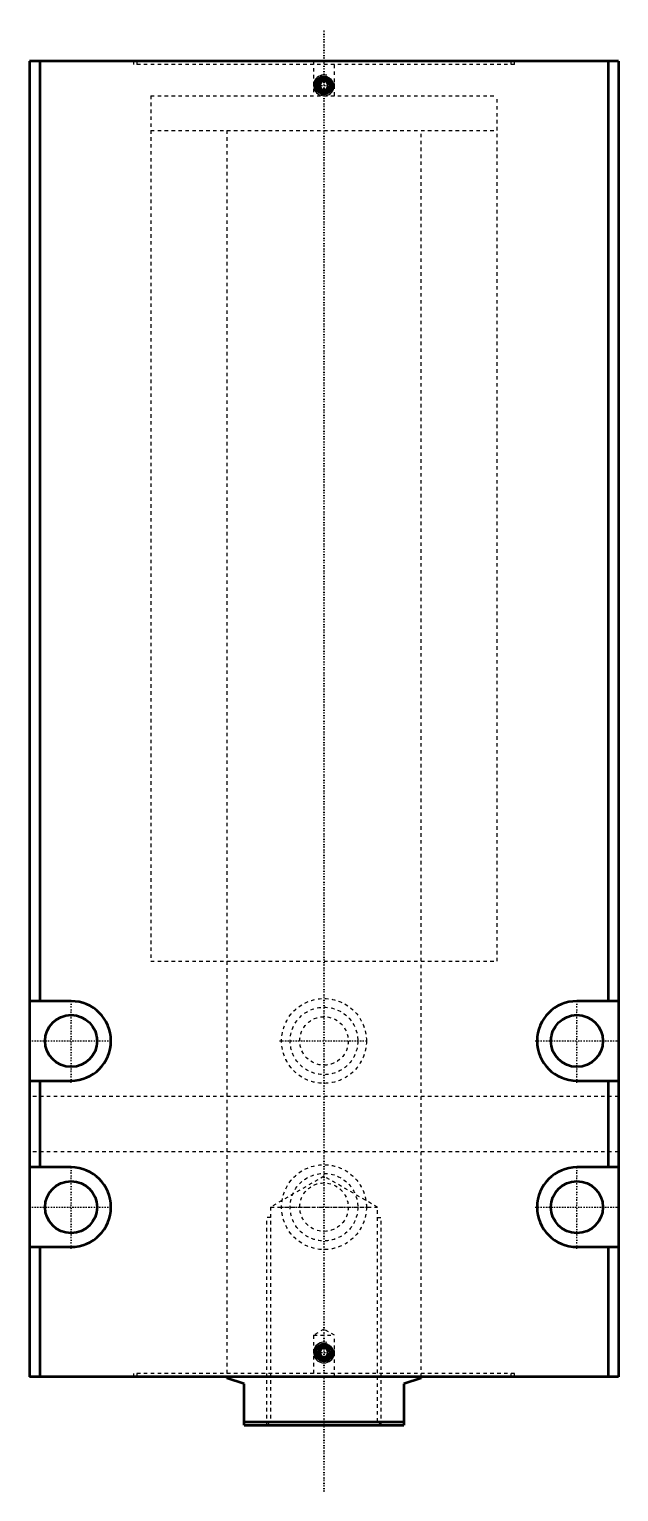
# Model space of a CAD drawing. Header units: millimetres. Extents: x -85 to 85, y -33 to 389.
import ezdxf

# ---------------------------------------------------------------- set-up
doc = ezdxf.new("R2010")
doc.units = ezdxf.units.MM
doc.linetypes.add('Center', pattern=[1.5, 0.45, -0.5, 0.05, -0.5])
doc.linetypes.add('Dashed', pattern=[2, 1, -1])
for name, color, linetype, lineweight in [('2d ConnectionPoints', 7, 'Continuous', 50), ('AM_0', 7, 'Continuous', 50), ('AM_5', 3, 'Continuous', 25), ('AM_7', 7, 'Center', 25), ('AM_9', 6, 'Dashed', 25)]:
    doc.layers.add(name, color=color, linetype=linetype, lineweight=lineweight)

# ---------------------------------------------------------------- blocks, each defined once
blk = doc.blocks.new('1_JECX_MF_INLA_100_240_0_rod__0_in_JECX_MF_160_J_INLA_100_240_0__4')
at = {"layer": 'AM_0'}
for p, q in [((-28, 0), (-28, -0.38)), ((28, -0.38), (28, 0)), ((-23, -2), (-28, -0.38)), ((-23, -14), (-23, -2)), ((28, -0.38), (23, -2)), ((23, -2), (23, -14)), ((-23, -13), (23, -13)), ((-23, -14), (23, -14))]:
    blk.add_line(p, q, dxfattribs=at)
at = {"layer": 'AM_5', "linetype": 'Dashed'}
for p, q in [((-16.5, -14), (-16.5, 46)), ((-15.42, 46), (-16.5, 46)), ((15.42, 46), (16.5, 46)), ((16.5, -14), (16.5, 46))]:
    blk.add_line(p, q, dxfattribs=at)
at = {"layer": 'AM_7'}
blk.add_line((0, -33.2), (0, 389.2), dxfattribs=at)
at = {"layer": 'AM_9'}
for p, q in [((-50, 370), (50, 370)), ((-50, 370), (-50, 360)), ((50, 360), (50, 370)), ((-50, 360), (50, 360)), ((-28, 360), (-28, 0)), ((28, 0), (28, 360)), ((0, 57.9), (-15.42, 49)), ((15.42, 49), (0, 57.9)), ((-15.42, 49), (15.42, 49)), ((-15.42, 49), (-15.42, -12.92)), ((15.42, -12.92), (15.42, 49)), ((-15.42, -12.92), (-16.5, -14)), ((-15.42, -12.92), (15.42, -12.92)), ((16.5, -14), (15.42, -12.92))]:
    blk.add_line(p, q, dxfattribs=at)
blk = doc.blocks.new('2_JECX_MF_EXLA_100_240_0_body__0_in_JECX_MF_160_J_INLA_100_240_0__4')
at = {"layer": 'AM_0'}
for p, q in [((-85, 380), (-85, 0)), ((85, 380), (-85, 380)), ((-82, 380), (-82, 108.5)), ((82, 380), (82, 108.5)), ((85, 380), (85, 0)), ((-0.72, 374.25), (-1.44, 373)), ((-1.44, 373), (-0.72, 371.75)), ((0.72, 374.25), (-0.72, 374.25)), ((-0.72, 371.75), (0.72, 371.75)), ((1.44, 373), (0.72, 374.25)), ((0.72, 371.75), (1.44, 373)), ((-73, 108.5), (-85, 108.5)), ((85, 108.5), (73, 108.5)), ((-85, 85.5), (-73, 85.5)), ((-82, 85.5), (-82, 60.5)), ((73, 85.5), (85, 85.5)), ((82, 85.5), (82, 60.5)), ((-73, 60.5), (-85, 60.5)), ((85, 60.5), (73, 60.5)), ((-85, 37.5), (-73, 37.5)), ((-82, 37.5), (-82, 0)), ((73, 37.5), (85, 37.5)), ((82, 37.5), (82, 0)), ((-0.72, 8.25), (-1.44, 7)), ((-1.44, 7), (-0.72, 5.75)), ((0.72, 8.25), (-0.72, 8.25)), ((-0.72, 5.75), (0.72, 5.75)), ((1.44, 7), (0.72, 8.25)), ((0.72, 5.75), (1.44, 7)), ((85, 0), (-85, 0))]:
    blk.add_line(p, q, dxfattribs=at)
for centre, radius in [((0, 373), 2.46), ((0, 373), 2.4), ((0, 373), 1.9), ((-73, 97), 7.5), ((73, 97), 7.5), ((-73, 49), 7.5), ((73, 49), 7.5), ((0, 7), 2.46), ((0, 7), 2.4), ((0, 7), 1.9)]:
    blk.add_circle(centre, radius, dxfattribs=at)
for centre, start, end in [((-73, 97), 270, 90), ((73, 97), 90, 270), ((-73, 49), 270, 90), ((73, 49), 90, 270)]:
    blk.add_arc(centre, 11.5, start, end, dxfattribs=at)
at = {"layer": 'AM_5'}
for centre in [(0, 373), (0, 7)]:
    blk.add_arc(centre, 3, 75, 15, dxfattribs=at)
at = {"layer": 'AM_7'}
for p, q in [((-3.15, 373), (3.15, 373)), ((-73, 84.93), (-73, 109.08)), ((73, 84.93), (73, 109.08)), ((-85.08, 97), (-60.93, 97)), ((-12.86, 97), (12.86, 97)), ((60.92, 97), (85.07, 97)), ((-73, 36.92), (-73, 61.08)), ((73, 36.92), (73, 61.08)), ((-85.08, 49), (-60.93, 49)), ((-12.86, 49), (12.86, 49)), ((60.92, 49), (85.07, 49)), ((-3.15, 7), (3.15, 7))]:
    blk.add_line(p, q, dxfattribs=at)
at = {"layer": 'AM_9'}
for p, q in [((-55, 380), (-55, 379)), ((55, 379), (-55, 379)), ((-54, 380), (-54, 379)), ((-3, 380), (-3, 370)), ((3, 370), (3, 380)), ((54, 379), (54, 380)), ((55, 379), (55, 380)), ((-50, 370), (50, 370)), ((-50, 370), (-50, 120)), ((50, 120), (50, 370)), ((-50, 120), (50, 120)), ((-28, 120), (-28, 0)), ((28, 0), (28, 120)), ((85, 81), (-85, 81)), ((85, 65), (-85, 65)), ((0, 13.73), (-3, 12)), ((3, 12), (0, 13.73)), ((-3, 12), (-3, 0)), ((-3, 12), (3, 12)), ((3, 0), (3, 12)), ((55, 1), (-55, 1)), ((-55, 1), (-55, 0)), ((-54, 1), (-54, 0)), ((54, 0), (54, 1)), ((55, 0), (55, 1))]:
    blk.add_line(p, q, dxfattribs=at)
for centre, radius in [((0, 97), 12.25), ((0, 97), 9.75), ((0, 97), 7), ((0, 49), 12.25), ((0, 49), 9.75), ((0, 49), 7)]:
    blk.add_circle(centre, radius, dxfattribs=at)

msp = doc.modelspace()

# ---------------------------------------------------------------- linework, layer by layer
at = {"layer": '2d ConnectionPoints'}
msp.add_point((0, 0), dxfattribs=at)

# ---------------------------------------------------------------- block references
for name in ['1_JECX_MF_INLA_100_240_0_rod__0_in_JECX_MF_160_J_INLA_100_240_0__4', '2_JECX_MF_EXLA_100_240_0_body__0_in_JECX_MF_160_J_INLA_100_240_0__4']:
    msp.add_blockref(name, (0, 0))

doc.saveas('drawing.dxf')
